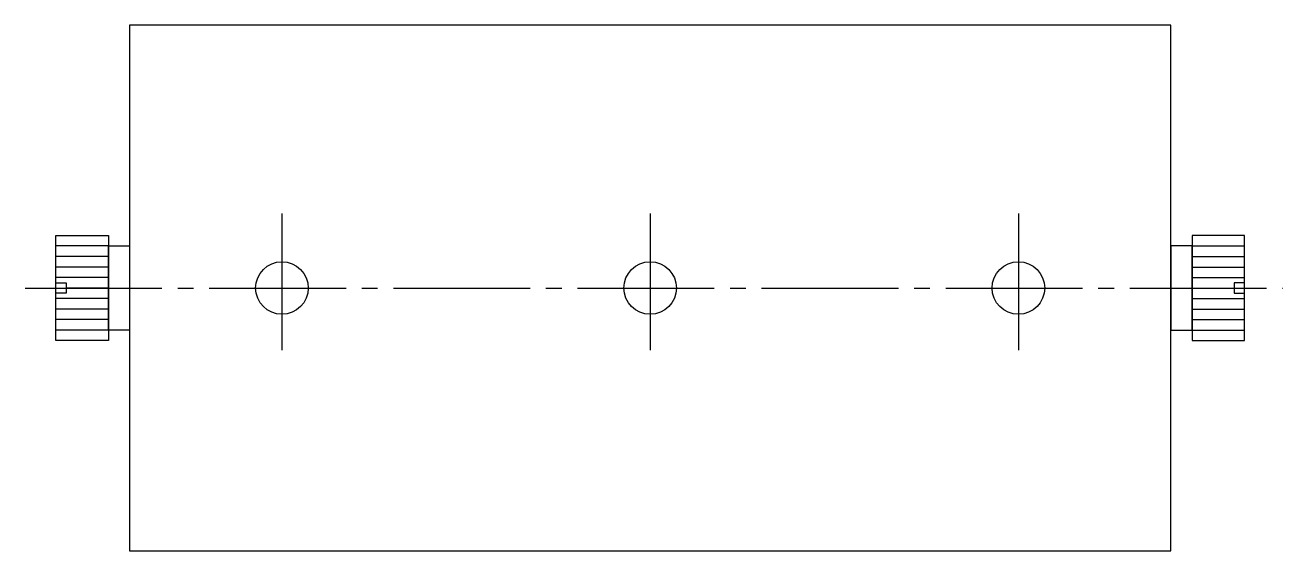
# Model space of a CAD drawing. Extents: x 57 to 405, y 53 to 275.
# Drawn here: x 56.6 to 176.1, y 52.9 to 102.9 of the extents above; entities that cross this region are included whole.
import ezdxf

# ---------------------------------------------------------------- set-up
doc = ezdxf.new("R2010")
doc.units = 0
doc.linetypes.add('CENTER', pattern=[17.5, 13, -1.5, 1.5, -1.5])
doc.layers.get('0').update_dxf_attribs({"linetype": 'CONTINUOUS'})
doc.layers.add('CENTER', color=1, linetype='CENTER')

msp = doc.modelspace()

# ---------------------------------------------------------------- linework, layer by layer
at = {"color": 7, "linetype": 'CONTINUOUS'}
for p, q in [((165.5, 102.86), (66.5, 102.86)), ((66.5, 102.86), (66.5, 52.86)), ((165.5, 52.86), (165.5, 102.86)), ((59.5, 72.86), (59.5, 82.86)), ((59.5, 82.86), (64.5, 82.86)), ((64.5, 82.86), (64.5, 72.86)), ((167.5, 82.86), (167.5, 72.86)), ((172.5, 82.86), (167.5, 82.86)), ((172.5, 72.86), (172.5, 82.86)), ((64.5, 81.86), (66.5, 81.86)), ((64.5, 73.86), (64.5, 81.86)), ((66.5, 81.86), (66.5, 73.86)), ((167.5, 81.86), (165.5, 81.86)), ((165.5, 81.86), (165.5, 73.86)), ((167.5, 73.86), (167.5, 81.86)), ((59.5, 78.36), (60.5, 78.36)), ((59.5, 77.36), (59.5, 78.36)), ((60.5, 78.36), (60.5, 77.36)), ((171.5, 78.36), (171.5, 77.36)), ((172.5, 78.36), (171.5, 78.36)), ((172.5, 77.36), (172.5, 78.36)), ((60.5, 77.36), (59.5, 77.36)), ((171.5, 77.36), (172.5, 77.36)), ((66.5, 73.86), (64.5, 73.86)), ((165.5, 73.86), (167.5, 73.86)), ((64.5, 72.86), (59.5, 72.86)), ((167.5, 72.86), (172.5, 72.86)), ((66.5, 52.86), (165.5, 52.86))]:
    msp.add_line(p, q, dxfattribs=at)
at = {"color": 3, "linetype": 'CONTINUOUS'}
for p, q in [((64.5, 81.86), (59.5, 81.86)), ((167.5, 81.86), (172.5, 81.86)), ((64.5, 80.86), (59.5, 80.86)), ((167.5, 80.86), (172.5, 80.86)), ((64.5, 79.86), (59.5, 79.86)), ((167.5, 79.86), (172.5, 79.86)), ((64.5, 78.86), (59.5, 78.86)), ((64.5, 77.86), (60.5, 77.86)), ((167.5, 78.86), (172.5, 78.86)), ((167.5, 77.86), (171.5, 77.86)), ((64.5, 76.86), (59.5, 76.86)), ((167.5, 76.86), (172.5, 76.86)), ((64.5, 75.86), (59.5, 75.86)), ((167.5, 75.86), (172.5, 75.86)), ((64.5, 74.86), (59.5, 74.86)), ((167.5, 74.86), (172.5, 74.86)), ((64.5, 73.86), (59.5, 73.86)), ((167.5, 73.86), (172.5, 73.86))]:
    msp.add_line(p, q, dxfattribs=at)
at = {"color": 7, "linetype": 'CONTINUOUS'}
for centre in [(81, 77.86), (116, 77.86), (151, 77.86)]:
    msp.add_circle(centre, 2.5, dxfattribs=at)
at = {"layer": 'CENTER', "color": 1, "linetype": 'CENTER'}
for p, q in [((81, 84.95), (81, 70.64)), ((116, 84.95), (116, 70.64)), ((151, 84.95), (151, 70.64)), ((56.59, 77.86), (176.13, 77.86))]:
    msp.add_line(p, q, dxfattribs=at)

doc.saveas('drawing.dxf')
